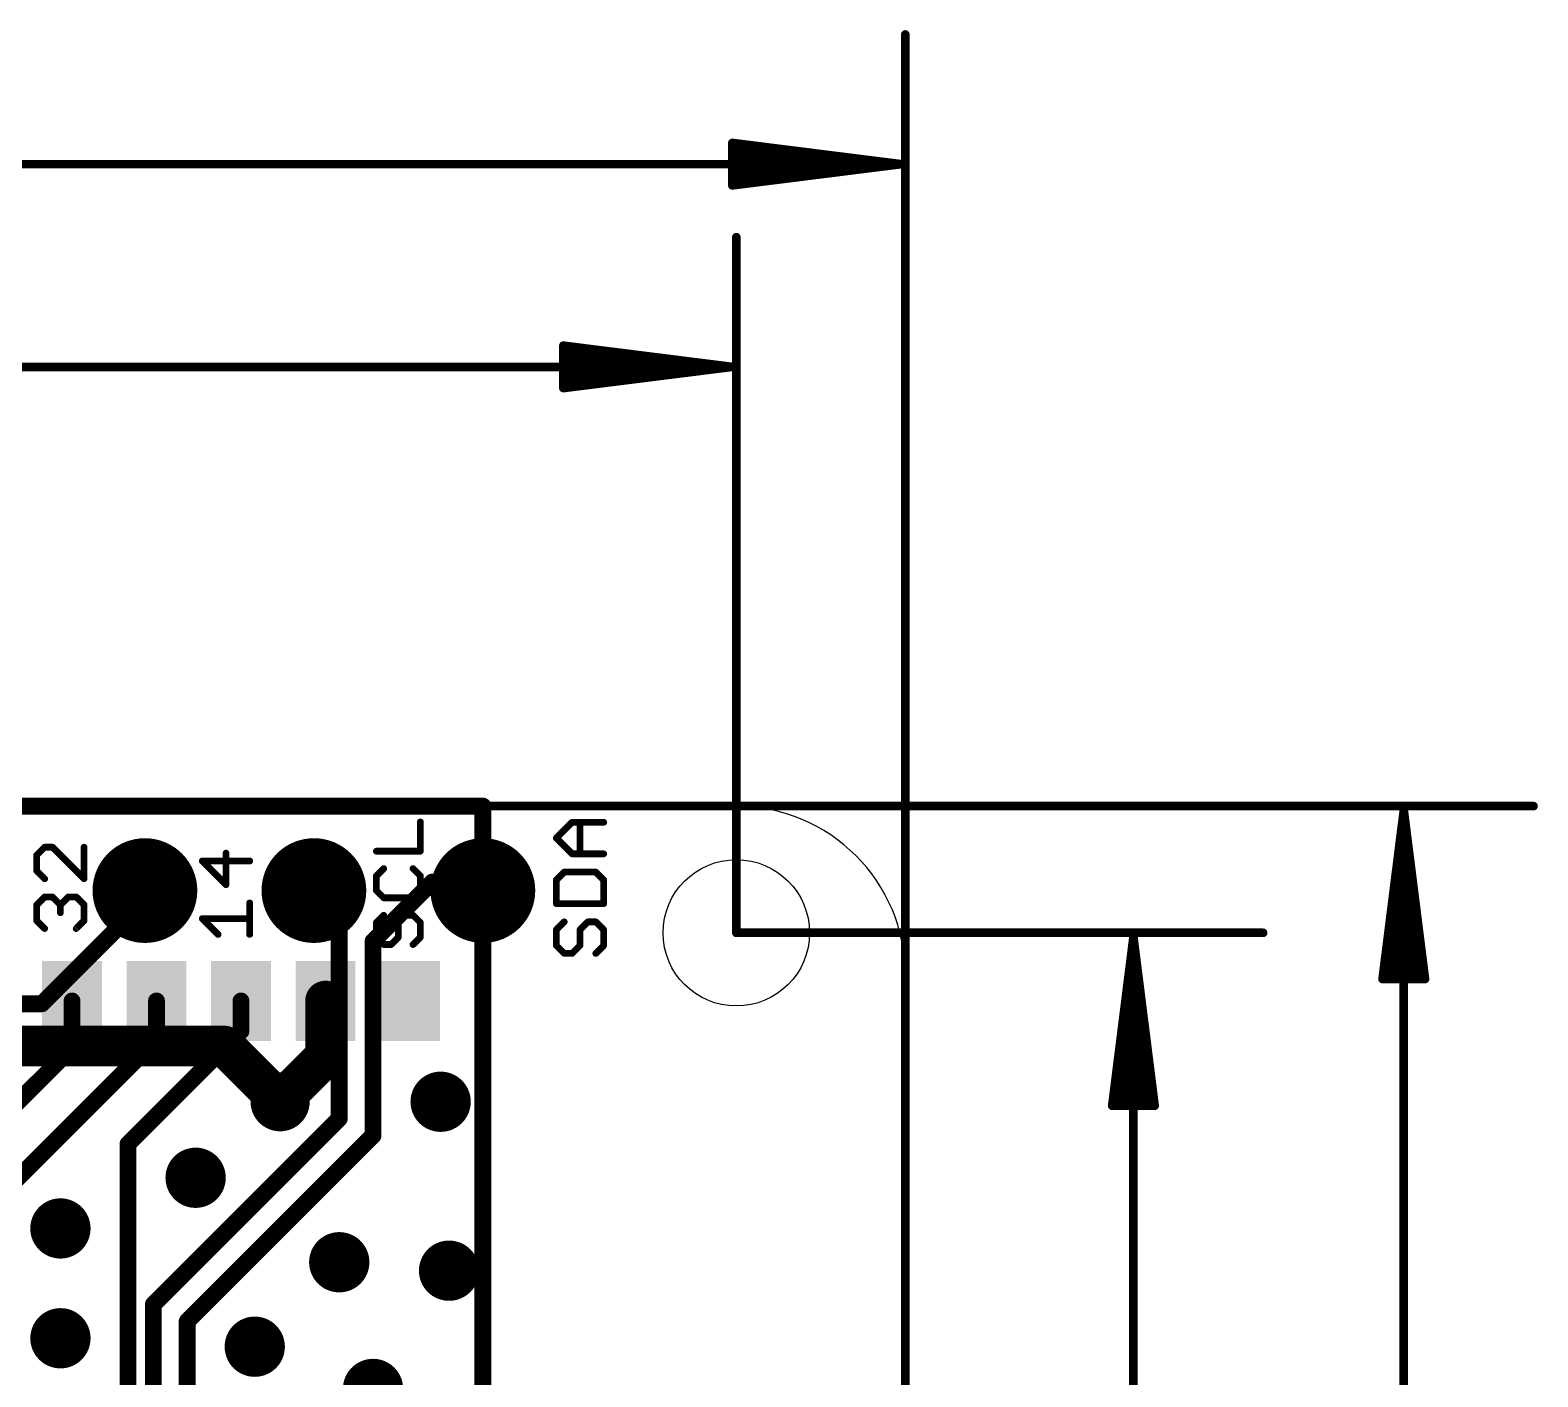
# Model space of a CAD drawing. Extents: x -6.8 to 60.3, y -8.9 to 34.9.
# Drawn here: x 37.64 to 60.31, y 14.28 to 34.53 of the extents above; entities that cross this region are included whole.
import ezdxf

# ---------------------------------------------------------------- set-up
doc = ezdxf.new("R2010")
doc.units = 0
for name, color, linetype in [('1', 12, 'CONTINUOUS'), ('16', 132, 'CONTINUOUS'), ('17', 110, 'CONTINUOUS'), ('18', 110, 'CONTINUOUS'), ('20', 53, 'CONTINUOUS'), ('21', 40, 'CONTINUOUS'), ('47', 253, 'CONTINUOUS')]:
    doc.layers.add(name, color=color, linetype=linetype)

# ---------------------------------------------------------------- blocks, each defined once
blk = doc.blocks.new('ROUNDP')
at = {"const_width": 0.5}
blk.add_lwpolyline([(0, -0.25, 1), (0, 0.25, 1), (0, -0.25)], format="xyb", dxfattribs=at)
blk = doc.blocks.new('RECT')
blk.add_solid([(-0.5, -0.5), (0.5, -0.5), (-0.5, 0.5), (0.5, 0.5)])
blk = doc.blocks.new('ROUNDV')
at = {"const_width": 0.5}
blk.add_lwpolyline([(0, -0.25, 1), (0, 0.25, 1), (0, -0.25)], format="xyb", dxfattribs=at)

msp = doc.modelspace()

# ---------------------------------------------------------------- linework, layer by layer
at = {"layer": '1'}
for points, const_width in [([(44.45, 22.86), (0, 22.86)], 0.254), ([(44.45, 0), (44.45, 22.86)], 0.254), ([(42.084, 19.93), (42.084, 19.097)], 0.6096), ([(38.274, 19.93), (38.274, 19.224)], 0.254), ([(39.544, 19.351), (39.544, 19.93)], 0.254), ([(40.814, 19.93), (40.814, 19.478)], 0.254), ([(40.814, 19.478), (39.116, 17.78)], 0.254), ([(38.274, 19.224), (35.179, 16.129)], 0.254), ([(35.433, 15.24), (39.544, 19.351)], 0.254), ([(42.084, 19.097), (41.402, 18.415)], 0.6096), ([(39.116, 17.78), (39.116, 7.9502)], 0.254)]:
    msp.add_lwpolyline(points, dxfattribs=dict(at, const_width=const_width))
for points, const_width in [([(44.5135, 22.86, 1), (44.3865, 22.86)], 0.127), ([(44.45, 22.7965, 1), (44.45, 22.9235)], 0.127), ([(42.2364, 19.93, 1), (41.9316, 19.93)], 0.3048), ([(38.3375, 19.93, 1), (38.2105, 19.93)], 0.127), ([(39.6075, 19.93, 1), (39.4805, 19.93)], 0.127), ([(40.8775, 19.93, 1), (40.7505, 19.93)], 0.127), ([(40.7505, 19.478, 1), (40.8775, 19.478)], 0.127), ([(40.8589, 19.4331, 1), (40.7691, 19.5229)], 0.127), ([(38.2105, 19.224, 1), (38.3375, 19.224)], 0.127), ([(38.3189, 19.1791, 1), (38.2291, 19.2689)], 0.127), ([(39.4805, 19.351, 1), (39.6075, 19.351)], 0.127), ([(39.5889, 19.3061, 1), (39.4991, 19.3959)], 0.127), ([(42.1918, 18.9892, 1), (41.9762, 19.2048)], 0.3048), ([(41.9316, 19.097, 1), (42.2364, 19.097)], 0.3048), ([(41.2942, 18.5228, 1), (41.5098, 18.3072)], 0.3048), ([(39.1795, 17.78, 1), (39.0525, 17.78)], 0.127), ([(39.0711, 17.8249, 1), (39.1609, 17.7351)], 0.127)]:
    msp.add_lwpolyline(points, format="xyb", dxfattribs=dict(at, const_width=const_width))
at = {"layer": '16'}
for points, const_width in [([(44.45, 22.86), (0, 22.86)], 0.254), ([(44.45, 0), (44.45, 22.86)], 0.254), ([(42.799, 20.828), (43.688, 21.717)], 0.254), ([(43.688, 21.717), (44.323, 21.717)], 0.254), ([(44.323, 21.717), (44.45, 21.59)], 0.254), ([(37.8206, 19.8882), (39.37, 21.4376)], 0.254), ([(39.37, 21.4376), (39.37, 21.59)], 0.254), ([(42.291, 21.209), (41.91, 21.59)], 0.254), ([(42.291, 21.209), (42.291, 18.161)], 0.254), ([(42.799, 17.907), (42.799, 20.828)], 0.254), ([(28.9522, 19.8882), (37.8206, 19.8882)], 0.254), ([(40.5638, 19.2532), (30.4038, 19.2532)], 0.6096), ([(40.5638, 19.2532), (41.402, 18.415)], 0.6096), ([(42.291, 18.161), (39.497, 15.367)], 0.254), ([(42.799, 17.907), (40.005, 15.113)], 0.254), ([(39.497, 15.367), (39.497, 6.858)], 0.254), ([(40.005, 15.113), (40.005, 7.112)], 0.254)]:
    msp.add_lwpolyline(points, dxfattribs=dict(at, const_width=const_width))
for points, const_width in [([(44.5135, 22.86, 1), (44.3865, 22.86)], 0.127), ([(44.45, 22.7965, 1), (44.45, 22.9235)], 0.127), ([(43.688, 21.7805, 1), (43.688, 21.6535)], 0.127), ([(43.7329, 21.6721, 1), (43.6431, 21.7619)], 0.127), ([(44.3679, 21.7619, 1), (44.2781, 21.6721)], 0.127), ([(44.323, 21.6535, 1), (44.323, 21.7805)], 0.127), ([(39.4335, 21.59, 1), (39.3065, 21.59)], 0.127), ([(39.4149, 21.3927, 1), (39.3251, 21.4825)], 0.127), ([(41.9549, 21.6349, 1), (41.8651, 21.5451)], 0.127), ([(44.4051, 21.5451, 1), (44.4949, 21.6349)], 0.127), ([(39.3065, 21.4376, 1), (39.4335, 21.4376)], 0.127), ([(42.3545, 21.209, 1), (42.2275, 21.209)], 0.127), ([(42.2461, 21.1641, 1), (42.3359, 21.2539)], 0.127), ([(42.8625, 20.828, 1), (42.7355, 20.828)], 0.127), ([(42.7541, 20.8729, 1), (42.8439, 20.7831)], 0.127), ([(37.7757, 19.9331, 1), (37.8655, 19.8433)], 0.127), ([(37.8206, 19.8247, 1), (37.8206, 19.9517)], 0.127), ([(40.6716, 19.361, 1), (40.456, 19.1454)], 0.3048), ([(40.5638, 19.1008, 1), (40.5638, 19.4056)], 0.3048), ([(41.2942, 18.3072, 1), (41.5098, 18.5228)], 0.3048), ([(42.2275, 18.161, 1), (42.3545, 18.161)], 0.127), ([(42.3359, 18.1161, 1), (42.2461, 18.2059)], 0.127), ([(42.7355, 17.907, 1), (42.8625, 17.907)], 0.127), ([(42.8439, 17.8621, 1), (42.7541, 17.9519)], 0.127), ([(39.5605, 15.367, 1), (39.4335, 15.367)], 0.127), ([(39.4521, 15.4119, 1), (39.5419, 15.3221)], 0.127), ([(40.0685, 15.113, 1), (39.9415, 15.113)], 0.127), ([(39.9601, 15.1579, 1), (40.0499, 15.0681)], 0.127)]:
    msp.add_lwpolyline(points, format="xyb", dxfattribs=dict(at, const_width=const_width))
at = {"layer": '20'}
for p, q in [((48.26, 22.86), (2.54, 22.86)), ((50.8, 2.54), (50.8, 20.32))]:
    msp.add_line(p, q, dxfattribs=at)
msp.add_circle((48.26, 20.955), 1.1, dxfattribs=at)
msp.add_arc((48.26, 20.32), 2.54, 0, 90, dxfattribs=at)
at = {"layer": '21', "const_width": 0.1016}
for points in [[(43.5102, 22.1821), (43.5102, 22.6228)], [(45.5543, 22.3793), (45.7916, 22.6165)], [(45.7916, 22.6165), (46.2661, 22.6165)], [(45.9102, 22.142), (45.9102, 22.6165)], [(37.8624, 22.2423), (37.7438, 22.1237)], [(37.9811, 22.2423), (37.8624, 22.2423)], [(38.4556, 21.7678), (37.9811, 22.2423)], [(38.4556, 22.2423), (38.4556, 21.7678)], [(42.8492, 22.1821), (43.5102, 22.1821)], [(45.7916, 22.142), (45.5543, 22.3793)], [(37.7438, 22.1237), (37.7438, 21.8864)], [(40.9448, 22.0348), (40.233, 22.0348)], [(40.233, 22.0348), (40.5889, 21.6789)], [(40.5889, 21.6789), (40.5889, 22.1534)], [(46.2661, 22.142), (45.7916, 22.142)], [(37.7438, 21.8864), (37.8624, 21.7678)], [(42.9594, 21.9211), (42.8492, 21.811)], [(42.8492, 21.811), (42.8492, 21.5906)], [(43.5102, 21.811), (43.4, 21.9211)], [(43.5102, 21.5906), (43.5102, 21.811)], [(45.6729, 21.8681), (45.5543, 21.7495)], [(45.5543, 21.7495), (45.5543, 21.3936)], [(46.1475, 21.8681), (45.6729, 21.8681)], [(46.2661, 21.7495), (46.1475, 21.8681)], [(46.2661, 21.3936), (46.2661, 21.7495)], [(37.7438, 21.3753), (37.8624, 21.4939)], [(37.8624, 21.4939), (37.9811, 21.4939)], [(37.9811, 21.4939), (38.0997, 21.3753)], [(38.0997, 21.3753), (38.2183, 21.4939)], [(38.2183, 21.4939), (38.337, 21.4939)], [(38.337, 21.4939), (38.4556, 21.3753)], [(42.8492, 21.5906), (42.9594, 21.4805)], [(42.9594, 21.4805), (43.4, 21.4805)], [(43.4, 21.4805), (43.5102, 21.5906)], [(37.7438, 21.138), (37.7438, 21.3753)], [(38.0997, 21.3753), (38.0997, 21.2567)], [(38.4556, 21.3753), (38.4556, 21.138)], [(40.9448, 20.9305), (40.9448, 21.405)], [(45.5543, 21.3936), (46.2661, 21.3936)], [(37.8624, 21.0194), (37.7438, 21.138)], [(38.4556, 21.138), (38.337, 21.0194)], [(40.4703, 20.9305), (40.233, 21.1678)], [(40.233, 21.1678), (40.9448, 21.1678)], [(42.9594, 21.2195), (42.8492, 21.1093)], [(42.8492, 21.1093), (42.8492, 20.889)], [(43.1797, 21.1093), (43.2899, 21.2195)], [(43.1797, 20.889), (43.1797, 21.1093)], [(43.2899, 21.2195), (43.4, 21.2195)], [(43.4, 21.2195), (43.5102, 21.1093)], [(43.5102, 21.1093), (43.5102, 20.889)], [(45.6729, 21.1197), (45.5543, 21.0011)], [(45.9102, 21.0011), (46.0288, 21.1197)], [(46.0288, 21.1197), (46.1475, 21.1197)], [(46.1475, 21.1197), (46.2661, 21.0011)], [(42.8492, 20.889), (42.9594, 20.7788)], [(43.0696, 20.7788), (43.1797, 20.889)], [(43.5102, 20.889), (43.4, 20.7788)], [(45.5543, 21.0011), (45.5543, 20.7638)], [(45.9102, 20.7638), (45.9102, 21.0011)], [(46.2661, 21.0011), (46.2661, 20.7638)], [(42.9594, 20.7788), (43.0696, 20.7788)], [(45.5543, 20.7638), (45.6729, 20.6452)], [(45.6729, 20.6452), (45.7916, 20.6452)], [(45.7916, 20.6452), (45.9102, 20.7638)], [(46.2661, 20.7638), (46.1475, 20.6452)]]:
    msp.add_lwpolyline(points, dxfattribs=at)
at = {"layer": '21', "const_width": 0.0508}
for points in [[(43.5356, 22.6228, 1), (43.4848, 22.6228)], [(45.7916, 22.6419, 1), (45.7916, 22.5911)], [(45.8095, 22.5986, 1), (45.7736, 22.6345)], [(45.9356, 22.6165, 1), (45.8848, 22.6165)], [(46.2661, 22.5911, 1), (46.2661, 22.6419)], [(37.8624, 22.2677, 1), (37.8624, 22.2169)], [(37.8804, 22.2244, 1), (37.8445, 22.2603)], [(37.999, 22.2603, 1), (37.9631, 22.2244)], [(37.9811, 22.2169, 1), (37.9811, 22.2677)], [(38.481, 22.2423, 1), (38.4302, 22.2423)], [(42.8492, 22.2075, 1), (42.8492, 22.1567)], [(43.5102, 22.1567, 1), (43.5102, 22.2075)], [(45.5723, 22.3972, 1), (45.5363, 22.3613)], [(45.5363, 22.3972, 1), (45.5723, 22.3613)], [(37.7258, 22.1417, 1), (37.7618, 22.1057)], [(37.7692, 22.1237, 1), (37.7184, 22.1237)], [(40.251, 22.0528, 1), (40.215, 22.0168)], [(40.233, 22.0602, 1), (40.233, 22.0094)], [(40.6143, 22.1534, 1), (40.5635, 22.1534)], [(40.9448, 22.0094, 1), (40.9448, 22.0602)], [(43.4848, 22.1821, 1), (43.5356, 22.1821)], [(45.7916, 22.1674, 1), (45.7916, 22.1166)], [(45.7736, 22.124, 1), (45.8095, 22.16)], [(45.8848, 22.142, 1), (45.9356, 22.142)], [(46.2661, 22.1166, 1), (46.2661, 22.1674)], [(37.7618, 21.9044, 1), (37.7258, 21.8685)], [(37.7184, 21.8864, 1), (37.7692, 21.8864)], [(37.8445, 21.7498, 1), (37.8804, 21.7858)], [(38.4302, 21.7678, 1), (38.481, 21.7678)], [(38.4376, 21.7498, 1), (38.4736, 21.7858)], [(42.8746, 21.811, 1), (42.8238, 21.811)], [(42.8313, 21.8289, 1), (42.8672, 21.793)], [(42.9774, 21.9032, 1), (42.9414, 21.9391)], [(43.418, 21.9391, 1), (43.3821, 21.9032)], [(43.5356, 21.811, 1), (43.4848, 21.811)], [(43.4922, 21.793, 1), (43.5282, 21.8289)], [(45.5363, 21.7675, 1), (45.5723, 21.7315)], [(45.5797, 21.7495, 1), (45.5289, 21.7495)], [(45.6729, 21.8935, 1), (45.6729, 21.8427)], [(45.6909, 21.8502, 1), (45.655, 21.8861)], [(46.1654, 21.8861, 1), (46.1295, 21.8502)], [(46.1475, 21.8427, 1), (46.1475, 21.8935)], [(46.2915, 21.7495, 1), (46.2407, 21.7495)], [(46.2481, 21.7315, 1), (46.2841, 21.7675)], [(37.8624, 21.5193, 1), (37.8624, 21.4685)], [(37.8804, 21.476, 1), (37.8445, 21.5119)], [(37.999, 21.5119, 1), (37.9631, 21.476)], [(37.9811, 21.4685, 1), (37.9811, 21.5193)], [(38.2183, 21.5193, 1), (38.2183, 21.4685)], [(38.2363, 21.476, 1), (38.2004, 21.5119)], [(38.3549, 21.5119, 1), (38.319, 21.476)], [(38.337, 21.4685, 1), (38.337, 21.5193)], [(40.5635, 21.6789, 1), (40.6143, 21.6789)], [(40.5709, 21.6609, 1), (40.6069, 21.6969)], [(42.8238, 21.5906, 1), (42.8746, 21.5906)], [(42.8672, 21.6086, 1), (42.8313, 21.5727)], [(42.9594, 21.5059, 1), (42.9594, 21.4551)], [(43.4, 21.4551, 1), (43.4, 21.5059)], [(43.4848, 21.5906, 1), (43.5356, 21.5906)], [(43.5282, 21.5727, 1), (43.4922, 21.6086)], [(37.7692, 21.3753, 1), (37.7184, 21.3753)], [(37.7258, 21.3932, 1), (37.7618, 21.3573)], [(38.1251, 21.3753, 1), (38.0743, 21.3753)], [(38.0817, 21.3932, 1), (38.1177, 21.3573)], [(38.0817, 21.3573, 1), (38.1177, 21.3932)], [(38.481, 21.3753, 1), (38.4302, 21.3753)], [(38.4376, 21.3573, 1), (38.4736, 21.3932)], [(40.9702, 21.405, 1), (40.9194, 21.405)], [(42.9414, 21.4625, 1), (42.9774, 21.4984)], [(43.3821, 21.4984, 1), (43.418, 21.4625)], [(45.5543, 21.419, 1), (45.5543, 21.3682)], [(45.5289, 21.3936, 1), (45.5797, 21.3936)], [(46.2407, 21.3936, 1), (46.2915, 21.3936)], [(46.2661, 21.3682, 1), (46.2661, 21.419)], [(37.7618, 21.156, 1), (37.7258, 21.1201)], [(37.7184, 21.138, 1), (37.7692, 21.138)], [(38.0743, 21.2567, 1), (38.1251, 21.2567)], [(38.4302, 21.138, 1), (38.481, 21.138)], [(38.4736, 21.1201, 1), (38.4376, 21.156)], [(40.251, 21.1857, 1), (40.215, 21.1498)], [(40.233, 21.1932, 1), (40.233, 21.1424)], [(40.9448, 21.1424, 1), (40.9448, 21.1932)], [(42.8746, 21.1093, 1), (42.8238, 21.1093)], [(42.8313, 21.1273, 1), (42.8672, 21.0914)], [(42.9774, 21.2015, 1), (42.9414, 21.2374)], [(43.2051, 21.1093, 1), (43.1543, 21.1093)], [(43.1618, 21.1273, 1), (43.1977, 21.0914)], [(43.2899, 21.2449, 1), (43.2899, 21.1941)], [(43.3078, 21.2015, 1), (43.2719, 21.2374)], [(43.418, 21.2374, 1), (43.3821, 21.2015)], [(43.4, 21.1941, 1), (43.4, 21.2449)], [(43.5356, 21.1093, 1), (43.4848, 21.1093)], [(43.4922, 21.0914, 1), (43.5282, 21.1273)], [(45.6909, 21.1018, 1), (45.655, 21.1377)], [(46.0288, 21.1451, 1), (46.0288, 21.0943)], [(46.0468, 21.1018, 1), (46.0109, 21.1377)], [(46.1654, 21.1377, 1), (46.1295, 21.1018)], [(46.1475, 21.0943, 1), (46.1475, 21.1451)], [(37.8445, 21.0014, 1), (37.8804, 21.0373)], [(38.319, 21.0373, 1), (38.3549, 21.0014)], [(40.4523, 20.9125, 1), (40.4882, 20.9484)], [(40.9194, 20.9305, 1), (40.9702, 20.9305)], [(42.8672, 20.907, 1), (42.8313, 20.871)], [(42.8238, 20.889, 1), (42.8746, 20.889)], [(43.1543, 20.889, 1), (43.2051, 20.889)], [(43.1977, 20.871, 1), (43.1618, 20.907)], [(43.4848, 20.889, 1), (43.5356, 20.889)], [(43.5282, 20.871, 1), (43.4922, 20.907)], [(45.5797, 21.0011, 1), (45.5289, 21.0011)], [(45.5363, 21.019, 1), (45.5723, 20.9831)], [(45.9356, 21.0011, 1), (45.8848, 21.0011)], [(45.8922, 21.019, 1), (45.9282, 20.9831)], [(46.2915, 21.0011, 1), (46.2407, 21.0011)], [(46.2481, 20.9831, 1), (46.2841, 21.019)], [(42.9594, 20.8042, 1), (42.9594, 20.7534)], [(42.9414, 20.7609, 1), (42.9774, 20.7968)], [(43.0516, 20.7968, 1), (43.0875, 20.7609)], [(43.0696, 20.7534, 1), (43.0696, 20.8042)], [(43.3821, 20.7968, 1), (43.418, 20.7609)], [(45.5723, 20.7818, 1), (45.5363, 20.7459)], [(45.5289, 20.7638, 1), (45.5797, 20.7638)], [(45.6729, 20.6706, 1), (45.6729, 20.6198)], [(45.655, 20.6272, 1), (45.6909, 20.6631)], [(45.7736, 20.6631, 1), (45.8095, 20.6272)], [(45.7916, 20.6198, 1), (45.7916, 20.6706)], [(45.8848, 20.7638, 1), (45.9356, 20.7638)], [(45.9282, 20.7459, 1), (45.8922, 20.7818)], [(46.1295, 20.6631, 1), (46.1654, 20.6272)], [(46.2407, 20.7638, 1), (46.2915, 20.7638)], [(46.2841, 20.7459, 1), (46.2481, 20.7818)]]:
    msp.add_lwpolyline(points, format="xyb", dxfattribs=at)
at = {"layer": '47', "const_width": 0.13}
for points in [[(50.8, 5.08), (50.8, 34.462)], [(50.735, 32.512), (48.2, 32.8312)], [(48.2, 32.8312), (48.2, 32.1928)], [(50.735, 32.512), (48.2, 32.772)], [(50.735, 32.512), (48.2, 32.642)], [(0.065, 32.512), (50.735, 32.512)], [(48.2, 32.1928), (50.735, 32.512)], [(48.2, 32.382), (50.735, 32.512)], [(48.2, 32.252), (50.735, 32.512)], [(48.26, 20.955), (48.26, 31.414)], [(48.195, 29.464), (45.66, 29.7832)], [(45.66, 29.7832), (45.66, 29.1448)], [(48.195, 29.464), (45.66, 29.724)], [(2.605, 29.464), (48.195, 29.464)], [(48.195, 29.464), (45.66, 29.594)], [(45.66, 29.1448), (48.195, 29.464)], [(45.66, 29.334), (48.195, 29.464)], [(45.66, 29.204), (48.195, 29.464)], [(24.13, 22.86), (60.243, 22.86)], [(58.293, 22.795), (57.9738, 20.26)], [(58.293, 22.795), (58.033, 20.26)], [(58.293, 22.795), (58.163, 20.26)], [(58.293, 0.065), (58.293, 22.795)], [(58.6122, 20.26), (58.293, 22.795)], [(58.423, 20.26), (58.293, 22.795)], [(58.553, 20.26), (58.293, 22.795)], [(48.26, 20.955), (56.179, 20.955)], [(54.229, 20.89), (53.9098, 18.355)], [(54.229, 20.89), (53.969, 18.355)], [(54.229, 20.89), (54.099, 18.355)], [(54.229, 1.97), (54.229, 20.89)], [(54.5482, 18.355), (54.229, 20.89)], [(54.359, 18.355), (54.229, 20.89)], [(54.489, 18.355), (54.229, 20.89)], [(57.9738, 20.26), (58.6122, 20.26)], [(53.9098, 18.355), (54.5482, 18.355)]]:
    msp.add_lwpolyline(points, dxfattribs=at)
at = {"layer": '47', "const_width": 0.065}
for points in [[(50.8325, 34.462, 1), (50.7675, 34.462)], [(48.2041, 32.8635, 1), (48.1959, 32.799)], [(48.2325, 32.8312, 1), (48.1675, 32.8312)], [(48.2033, 32.8043, 1), (48.1967, 32.7397)], [(48.2017, 32.6745, 1), (48.1983, 32.6095)], [(48.1983, 32.4145, 1), (48.2017, 32.3495)], [(50.7391, 32.4798, 1), (50.7309, 32.5442)], [(50.7309, 32.4798, 1), (50.7391, 32.5442)], [(50.7383, 32.4797, 1), (50.7317, 32.5443)], [(50.7317, 32.4797, 1), (50.7383, 32.5443)], [(50.7333, 32.4795, 1), (50.7367, 32.5445)], [(50.7367, 32.4795, 1), (50.7333, 32.5445)], [(50.735, 32.4795, 1), (50.735, 32.5445)], [(48.1967, 32.2843, 1), (48.2033, 32.2197)], [(48.1959, 32.225, 1), (48.2041, 32.1605)], [(48.1675, 32.1928, 1), (48.2325, 32.1928)], [(48.2925, 31.414, 1), (48.2275, 31.414)], [(45.6641, 29.8155, 1), (45.6559, 29.751)], [(45.6925, 29.7832, 1), (45.6275, 29.7832)], [(45.6633, 29.7563, 1), (45.6567, 29.6917)], [(45.6617, 29.6265, 1), (45.6583, 29.5615)], [(48.1991, 29.4318, 1), (48.1909, 29.4962)], [(48.1909, 29.4318, 1), (48.1991, 29.4962)], [(48.1983, 29.4317, 1), (48.1917, 29.4963)], [(48.1917, 29.4317, 1), (48.1983, 29.4963)], [(48.1933, 29.4315, 1), (48.1967, 29.4965)], [(48.1967, 29.4315, 1), (48.1933, 29.4965)], [(48.195, 29.4315, 1), (48.195, 29.4965)], [(45.6583, 29.3665, 1), (45.6617, 29.3015)], [(45.6567, 29.2363, 1), (45.6633, 29.1717)], [(45.6559, 29.177, 1), (45.6641, 29.1125)], [(45.6275, 29.1448, 1), (45.6925, 29.1448)], [(60.243, 22.8275, 1), (60.243, 22.8925)], [(58.3255, 22.795, 1), (58.2605, 22.795)], [(58.3252, 22.7991, 1), (58.2608, 22.7909)], [(58.3255, 22.7933, 1), (58.2605, 22.7967)], [(58.3255, 22.7967, 1), (58.2605, 22.7933)], [(58.3253, 22.7983, 1), (58.2607, 22.7917)], [(58.3253, 22.7917, 1), (58.2607, 22.7983)], [(58.3252, 22.7909, 1), (58.2608, 22.7991)], [(48.26, 20.9875, 1), (48.26, 20.9225)], [(48.2275, 20.955, 1), (48.2925, 20.955)], [(54.2615, 20.89, 1), (54.1965, 20.89)], [(54.2612, 20.8941, 1), (54.1968, 20.8859)], [(54.2615, 20.8883, 1), (54.1965, 20.8917)], [(54.2615, 20.8917, 1), (54.1965, 20.8883)], [(54.2613, 20.8933, 1), (54.1967, 20.8867)], [(54.2613, 20.8867, 1), (54.1967, 20.8933)], [(54.2612, 20.8859, 1), (54.1968, 20.8941)], [(56.179, 20.9225, 1), (56.179, 20.9875)], [(57.9415, 20.2641, 1), (58.006, 20.2559)], [(57.9738, 20.2925, 1), (57.9738, 20.2275)], [(58.0007, 20.2633, 1), (58.0653, 20.2567)], [(58.1305, 20.2617, 1), (58.1955, 20.2583)], [(58.3905, 20.2583, 1), (58.4555, 20.2617)], [(58.5207, 20.2567, 1), (58.5853, 20.2633)], [(58.58, 20.2559, 1), (58.6445, 20.2641)], [(58.6122, 20.2275, 1), (58.6122, 20.2925)], [(53.8775, 18.3591, 1), (53.942, 18.3509)], [(53.9098, 18.3875, 1), (53.9098, 18.3225)], [(53.9367, 18.3583, 1), (54.0013, 18.3517)], [(54.0665, 18.3567, 1), (54.1315, 18.3533)], [(54.3265, 18.3533, 1), (54.3915, 18.3567)], [(54.4567, 18.3517, 1), (54.5213, 18.3583)], [(54.516, 18.3509, 1), (54.5805, 18.3591)], [(54.5482, 18.3225, 1), (54.5482, 18.3875)]]:
    msp.add_lwpolyline(points, format="xyb", dxfattribs=at)

# ---------------------------------------------------------------- block references
at = {"layer": '1', "xscale": 1.2, "yscale": 0.9, "rotation": 90}
for p in [(38.274, 19.93), (39.544, 19.93), (40.814, 19.93), (42.084, 19.93), (43.354, 19.93)]:
    msp.add_blockref('RECT', p, dxfattribs=at)
at = {"layer": '17', "xscale": 1.5748, "yscale": 1.5748, "rotation": 90}
for p in [(39.37, 21.59), (39.37, 21.59), (41.91, 21.59), (41.91, 21.59), (44.45, 21.59), (44.45, 21.59)]:
    msp.add_blockref('ROUNDP', p, dxfattribs=at)
at = {"layer": '18'}
for p, xscale, yscale in [((41.402, 18.415), 0.889, 0.889), ((41.402, 18.415), 0.889, 0.889), ((43.815, 18.415), 0.9064, 0.9064), ((43.815, 18.415), 0.9064, 0.9064), ((40.132, 17.272), 0.9064, 0.9064), ((40.132, 17.272), 0.9064, 0.9064), ((38.1, 16.51), 0.9064, 0.9064), ((38.1, 16.51), 0.9064, 0.9064), ((42.291, 16.002), 0.9064, 0.9064), ((42.291, 16.002), 0.9064, 0.9064), ((43.942, 15.875), 0.9064, 0.9064), ((43.942, 15.875), 0.9064, 0.9064), ((38.1, 14.859), 0.9064, 0.9064), ((38.1, 14.859), 0.9064, 0.9064), ((41.021, 14.732), 0.9064, 0.9064), ((41.021, 14.732), 0.9064, 0.9064), ((42.799, 14.097), 0.9064, 0.9064), ((42.799, 14.097), 0.9064, 0.9064)]:
    msp.add_blockref('ROUNDV', p, dxfattribs=dict(at, xscale=xscale, yscale=yscale))

doc.saveas('drawing.dxf')
